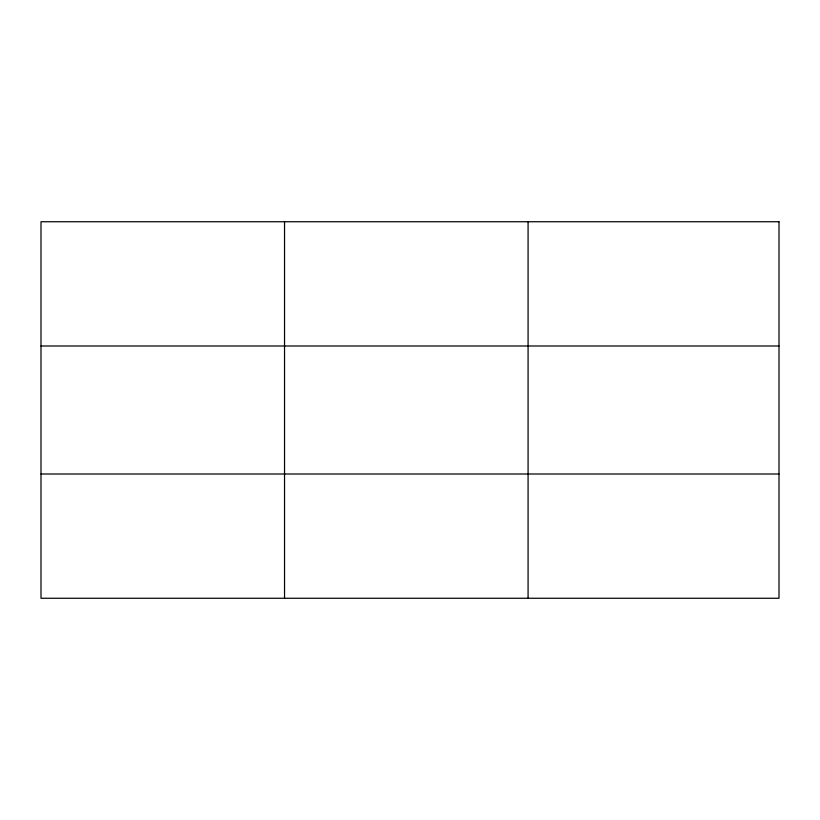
<?xml version="1.0" encoding="UTF-8"?>
<svg xmlns="http://www.w3.org/2000/svg" width="820" height="820" viewBox="0 0 820 820"><rect width="100%" height="100%" fill="white"/><g stroke="black" fill="none" stroke-linecap="round" stroke-linejoin="round"><path stroke-width="1.23" d="M284.54 221.738L284.54 598.262M528.08 221.738L528.08 598.262M41 345.989L779 345.989M41 474.011L779 474.011M779 221.738L779 598.262L41 598.262L41 221.738L779 221.738"/></g></svg>
